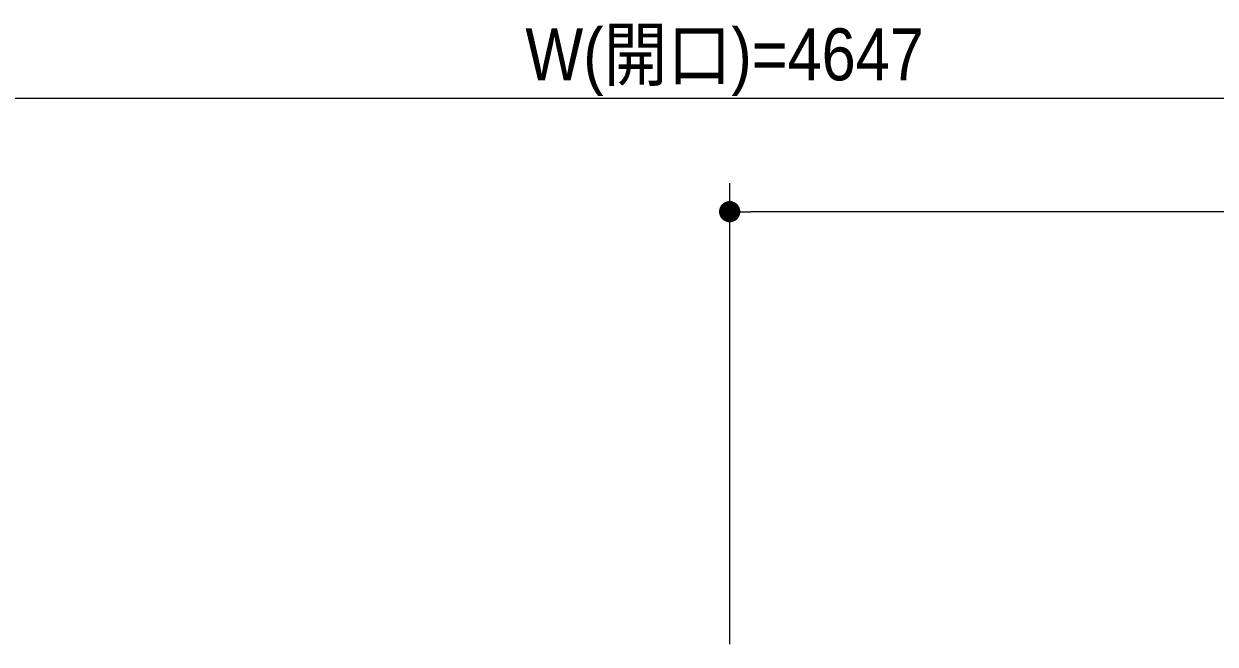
# Model space of a CAD drawing. Units: millimetres, scale not verified. Extents: x -6062 to 6062, y -3045 to 3045.
# Drawn here: x -3527 to -2687, y 197 to 634 of the extents above; entities that cross this region are included whole.
import ezdxf
from ezdxf.enums import TextEntityAlignment as Align

# ---------------------------------------------------------------- set-up
doc = ezdxf.new("R2010")
doc.units = ezdxf.units.MM
doc.header["$LTSCALE"] = 20
doc.header["$PDMODE"] = 32
doc.header["$PDSIZE"] = 10
doc.layers.add('0-2_2寸法-1', color=7, linetype='Continuous', lineweight=15)
doc.layers.add('0-3_0', color=7, linetype='Continuous', lineweight=25)
doc.layers.add('0-4_Defpoints', color=7, linetype='Continuous')
doc.styles.add('ＭＳ Ｐゴシック', font='')
doc.styles.get('ＭＳ Ｐゴシック').set_extended_font_data('MS PGothic')

# ---------------------------------------------------------------- blocks, each defined once
blk = doc.blocks.new('_Dot')
at = {"layer": '0-3_0'}
blk.add_line((-10, 0), (-20, 0), dxfattribs=at)
for points in [[(0, 0), (-10, 0), (-9.92, 1.25)], [(0, 0), (-9.92, -1.25), (-10, 0)], [(0, 0), (-9.92, 1.25), (-9.69, 2.49)], [(0, 0), (-9.69, -2.49), (-9.92, -1.25)], [(0, 0), (-9.69, 2.49), (-9.3, 3.68)], [(0, 0), (-9.3, -3.68), (-9.69, -2.49)], [(0, 0), (-9.3, 3.68), (-8.76, 4.82)], [(0, 0), (-8.76, -4.82), (-9.3, -3.68)], [(0, 0), (-8.76, 4.82), (-8.09, 5.88)], [(0, 0), (-8.09, -5.88), (-8.76, -4.82)], [(0, 0), (-8.09, 5.88), (-7.29, 6.85)], [(0, 0), (-7.29, -6.85), (-8.09, -5.88)], [(0, 0), (-7.29, 6.85), (-6.37, 7.71)], [(0, 0), (-6.37, -7.71), (-7.29, -6.85)], [(0, 0), (-6.37, 7.71), (-5.36, 8.44)], [(0, 0), (-5.36, -8.44), (-6.37, -7.71)], [(0, 0), (-5.36, 8.44), (-4.26, 9.05)], [(0, 0), (-4.26, -9.05), (-5.36, -8.44)], [(0, 0), (-4.26, 9.05), (-3.09, 9.51)], [(0, 0), (-3.09, -9.51), (-4.26, -9.05)], [(0, 0), (-3.09, 9.51), (-1.87, 9.82)], [(0, 0), (-1.87, -9.82), (-3.09, -9.51)], [(0, 0), (-1.87, 9.82), (-0.63, 9.98)], [(0, 0), (-0.63, -9.98), (-1.87, -9.82)], [(0, 0), (-0.63, 9.98), (0.63, 9.98)], [(0, 0), (0.63, -9.98), (-0.63, -9.98)], [(0, 0), (0.63, 9.98), (1.87, 9.82)], [(0, 0), (1.87, 9.82), (3.09, 9.51)], [(0, 0), (3.09, 9.51), (4.26, 9.05)], [(0, 0), (4.26, 9.05), (5.36, 8.44)], [(0, 0), (5.36, 8.44), (6.37, 7.71)], [(0, 0), (6.37, 7.71), (7.29, 6.85)], [(0, 0), (7.29, 6.85), (8.09, 5.88)], [(0, 0), (8.09, 5.88), (8.76, 4.82)], [(0, 0), (8.76, 4.82), (9.3, 3.68)], [(0, 0), (9.3, 3.68), (9.69, 2.49)], [(0, 0), (9.69, 2.49), (9.92, 1.25)], [(0, 0), (9.92, 1.25), (10, 0)], [(0, 0), (1.87, -9.82), (0.63, -9.98)], [(0, 0), (3.09, -9.51), (1.87, -9.82)], [(0, 0), (4.26, -9.05), (3.09, -9.51)], [(0, 0), (5.36, -8.44), (4.26, -9.05)], [(0, 0), (6.37, -7.71), (5.36, -8.44)], [(0, 0), (7.29, -6.85), (6.37, -7.71)], [(0, 0), (8.09, -5.88), (7.29, -6.85)], [(0, 0), (8.76, -4.82), (8.09, -5.88)], [(0, 0), (9.3, -3.68), (8.76, -4.82)], [(0, 0), (9.69, -2.49), (9.3, -3.68)], [(0, 0), (9.92, -1.25), (9.69, -2.49)], [(0, 0), (10, 0), (9.92, -1.25)]]:
    blk.add_solid(points, dxfattribs=at)

msp = doc.modelspace()

# ---------------------------------------------------------------- linework, layer by layer
at = {"layer": '0-2_2寸法-1'}
for p, q in [((-5339.59, 582), (-722.6, 582)), ((-3029.6, 197), (-3029.6, 522)), ((-722.6, 502), (-3014.59, 502))]:
    msp.add_line(p, q, dxfattribs=at)
at = {"layer": '0-4_Defpoints'}
msp.add_point((-3029.6, 502), dxfattribs=at)

# ---------------------------------------------------------------- block references
at = {"layer": '0-2_2寸法-1', "xscale": 0.7503418, "yscale": 0.7503418, "rotation": 180}
msp.add_blockref('_Dot', (-3029.6, 502), dxfattribs=at)

# ---------------------------------------------------------------- texts
at = {"layer": '0-2_2寸法-1', "style": 'ＭＳ Ｐゴシック', "width": 0.9}
msp.add_text('W(開口)=4647', height=36.69, dxfattribs=at).set_placement((-3173.64, 583.58), align=Align.BOTTOM_LEFT)

doc.saveas('drawing.dxf')
